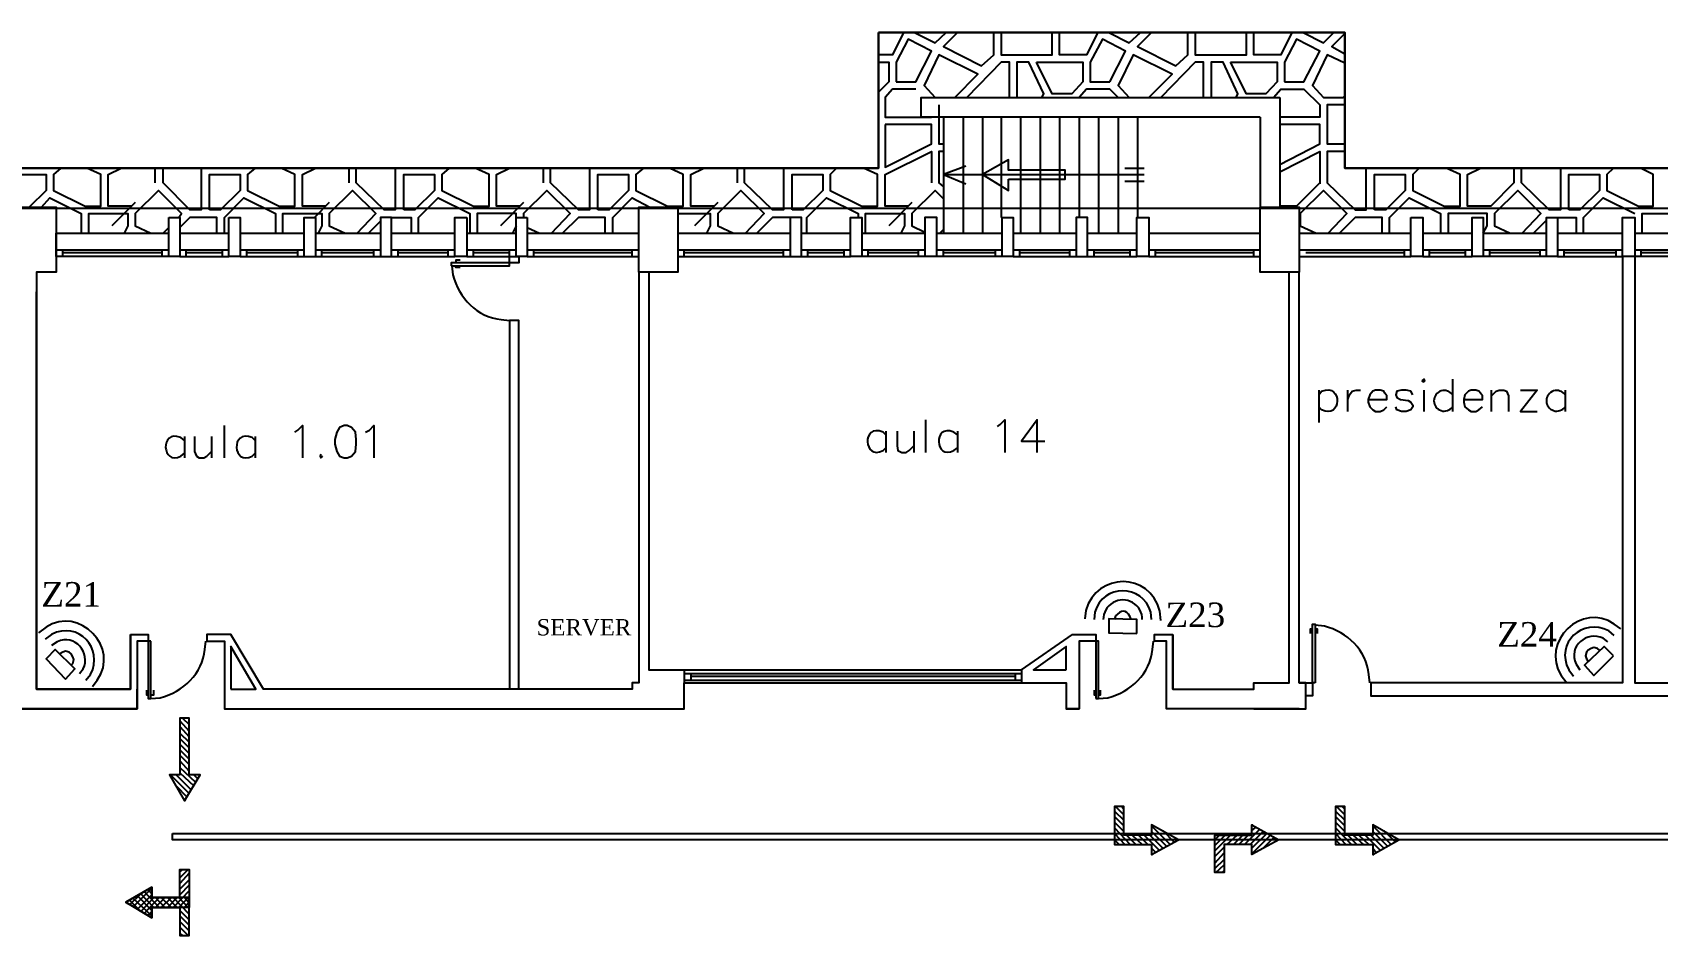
# Model space of a CAD drawing. Header units: millimetres. Extents: x 2592 to 5194, y 1172 to 2359.
# Drawn here: x 2596.151 to 2597.608, y 1181.757 to 1182.567 of the extents above; entities that cross this region are included whole.
import ezdxf

# ---------------------------------------------------------------- set-up
doc = ezdxf.new("R2010")
doc.units = ezdxf.units.MM
doc.layers.add('PDF _Geometria', color=7, linetype='Continuous')
doc.layers.add('PDF _Testo', color=7, linetype='Continuous')
doc.styles.add('PDF Times New Roman', font='times.ttf')

msp = doc.modelspace()

# ---------------------------------------------------------------- linework, layer by layer
msp.add_line((2595.3128, 1182.4099), (2599.5128, 1182.4099))
at = {"layer": 'PDF _Geometria', "color": 8, "lineweight": 25, "true_color": 0x808080}
for points in [[(2596.9094, 1182.5674), (2597.3278, 1182.5674), (2596.9094, 1182.5674)], [(2596.9094, 1182.5674), (2596.9094, 1182.4457), (2596.9094, 1182.5674)], [(2596.9319, 1182.5674), (2596.9219, 1182.5474), (2596.9094, 1182.5474)], [(2596.9419, 1182.5674), (2596.9603, 1182.5582), (2596.9703, 1182.5674)], [(2596.9803, 1182.5674), (2596.9678, 1182.5549), (2597.0019, 1182.5374), (2597.0128, 1182.5474), (2597.0128, 1182.5674)], [(2597.0194, 1182.5674), (2597.0194, 1182.5474), (2597.0653, 1182.5474), (2597.0653, 1182.5674)], [(2597.1061, 1182.5674), (2597.0961, 1182.5474), (2597.0719, 1182.5474), (2597.0719, 1182.5674)], [(2597.1161, 1182.5674), (2597.1344, 1182.5582), (2597.1444, 1182.5674)], [(2597.1544, 1182.5674), (2597.1419, 1182.5549), (2597.1761, 1182.5374), (2597.1869, 1182.5474), (2597.1869, 1182.5674)], [(2597.1936, 1182.5674), (2597.1936, 1182.5474), (2597.2394, 1182.5474), (2597.2394, 1182.5674)], [(2597.2803, 1182.5674), (2597.2703, 1182.5474), (2597.2461, 1182.5474), (2597.2461, 1182.5674)], [(2597.2903, 1182.5674), (2597.3086, 1182.5582), (2597.3178, 1182.5674)], [(2597.3278, 1182.5665), (2597.3161, 1182.5549), (2597.3278, 1182.5482)], [(2597.3278, 1182.5674), (2597.3278, 1182.4457), (2597.3278, 1182.5674)], [(2596.9778, 1182.509), (2596.9986, 1182.5299), (2596.9636, 1182.5474), (2596.9503, 1182.5199), (2596.9603, 1182.509), (2596.9678, 1182.509)], [(2597.1519, 1182.509), (2597.1728, 1182.5299), (2597.1378, 1182.5474), (2597.1244, 1182.5199), (2597.1344, 1182.509)], [(2597.3278, 1182.5399), (2597.3119, 1182.5474), (2597.2986, 1182.5199), (2597.3086, 1182.509), (2597.3261, 1182.509), (2597.3278, 1182.5107)], [(2596.9094, 1182.5407), (2596.9186, 1182.5407), (2596.9186, 1182.5232), (2596.9094, 1182.514)], [(2597.0269, 1182.509), (2597.0269, 1182.5407), (2597.0194, 1182.5407), (2596.9886, 1182.509)], [(2597.0561, 1182.509), (2597.0578, 1182.5124), (2597.0444, 1182.5407), (2597.0336, 1182.5407), (2597.0336, 1182.509)], [(2597.2011, 1182.509), (2597.2011, 1182.5407), (2597.1936, 1182.5407), (2597.1628, 1182.509)], [(2597.2303, 1182.509), (2597.2319, 1182.5124), (2597.2186, 1182.5407), (2597.2078, 1182.5407), (2597.2078, 1182.509)], [(2596.9428, 1182.5165), (2596.9219, 1182.5165), (2596.9153, 1182.509), (2596.9153, 1182.4915), (2596.9569, 1182.4915)], [(2597.1244, 1182.509), (2597.1169, 1182.5165), (2597.0961, 1182.5165), (2597.0894, 1182.509)], [(2597.2636, 1182.509), (2597.2703, 1182.5165), (2597.2911, 1182.5165), (2597.3053, 1182.5024), (2597.3053, 1182.4915), (2597.2694, 1182.4915)], [(2597.2519, 1182.4915), (2596.9478, 1182.4915), (2596.9478, 1182.509), (2597.2694, 1182.509)], [(2596.9636, 1182.5024), (2596.9636, 1182.4674), (2596.9678, 1182.4674)], [(2597.3278, 1182.5024), (2597.3119, 1182.5024), (2597.3119, 1182.4674), (2597.3278, 1182.4674)], [(2597.2694, 1182.449), (2597.3053, 1182.4674), (2597.3053, 1182.4849), (2597.2694, 1182.4849)], [(2596.9361, 1182.4115), (2596.9153, 1182.4115), (2596.9153, 1182.4399), (2596.9569, 1182.4607), (2596.9569, 1182.4324)], [(2596.9678, 1182.4607), (2596.9636, 1182.4607), (2596.9636, 1182.4324), (2596.9678, 1182.429)], [(2597.2694, 1182.4424), (2597.3053, 1182.4607), (2597.3053, 1182.4332)], [(2597.3278, 1182.4607), (2597.3119, 1182.4607), (2597.3119, 1182.4324), (2597.3369, 1182.4082), (2597.3469, 1182.4082), (2597.3469, 1182.4457)], [(2596.0153, 1182.4457), (2596.9094, 1182.4457), (2596.0153, 1182.4457)], [(2596.1761, 1182.4457), (2596.1694, 1182.4399), (2596.1694, 1182.4257), (2596.1978, 1182.4115), (2596.2119, 1182.4115), (2596.2119, 1182.4399), (2596.1994, 1182.4457)], [(2596.2394, 1182.4115), (2596.2186, 1182.4115), (2596.2186, 1182.4399), (2596.2303, 1182.4457)], [(2596.2603, 1182.4457), (2596.2603, 1182.4324)], [(2596.3019, 1182.4457), (2596.3019, 1182.4082), (2596.2919, 1182.4082), (2596.2678, 1182.4324), (2596.2678, 1182.4457)], [(2596.3503, 1182.4457), (2596.3436, 1182.4399), (2596.3436, 1182.4257), (2596.3719, 1182.4115), (2596.3861, 1182.4115), (2596.3861, 1182.4399), (2596.3736, 1182.4457)], [(2596.4136, 1182.4115), (2596.3928, 1182.4115), (2596.3928, 1182.4399), (2596.4044, 1182.4457)], [(2596.4344, 1182.4457), (2596.4344, 1182.4324)], [(2596.4761, 1182.4457), (2596.4761, 1182.4082), (2596.4661, 1182.4082), (2596.4411, 1182.4324), (2596.4411, 1182.4457)], [(2596.5244, 1182.4457), (2596.5178, 1182.4399), (2596.5178, 1182.4257), (2596.5461, 1182.4115), (2596.5603, 1182.4115), (2596.5603, 1182.4399), (2596.5478, 1182.4457)], [(2596.5878, 1182.4115), (2596.5669, 1182.4115), (2596.5669, 1182.4399), (2596.5786, 1182.4457)], [(2596.6086, 1182.4457), (2596.6086, 1182.4324)], [(2596.6503, 1182.4457), (2596.6503, 1182.4082), (2596.6403, 1182.4082), (2596.6153, 1182.4324), (2596.6153, 1182.4457)], [(2596.6986, 1182.4457), (2596.6919, 1182.4399), (2596.6919, 1182.4257), (2596.7203, 1182.4115), (2596.7344, 1182.4115), (2596.7344, 1182.4399), (2596.7219, 1182.4457)], [(2596.7619, 1182.4115), (2596.7411, 1182.4115), (2596.7411, 1182.4399), (2596.7528, 1182.4457)], [(2596.7828, 1182.4457), (2596.7828, 1182.4324)], [(2596.8244, 1182.4457), (2596.8244, 1182.4082), (2596.8144, 1182.4082), (2596.7894, 1182.4324), (2596.7894, 1182.4457)], [(2596.8719, 1182.4457), (2596.8661, 1182.4399), (2596.8661, 1182.4257), (2596.8944, 1182.4115), (2596.9086, 1182.4115), (2596.9086, 1182.4399), (2596.8961, 1182.4457)], [(2597.3278, 1182.4457), (2597.8444, 1182.4457), (2597.3278, 1182.4457)], [(2597.3944, 1182.4457), (2597.3886, 1182.4399), (2597.3886, 1182.4257), (2597.4169, 1182.4115), (2597.4311, 1182.4115), (2597.4311, 1182.4399), (2597.4186, 1182.4457)], [(2597.4794, 1182.4457), (2597.4794, 1182.4324), (2597.4586, 1182.4115), (2597.4378, 1182.4115), (2597.4378, 1182.4399), (2597.4494, 1182.4457)], [(2597.5211, 1182.4457), (2597.5211, 1182.4082), (2597.5111, 1182.4082), (2597.4861, 1182.4324), (2597.4861, 1182.4457)], [(2597.5686, 1182.4457), (2597.5628, 1182.4399), (2597.5628, 1182.4257), (2597.5911, 1182.4115), (2597.6044, 1182.4115), (2597.6044, 1182.4399), (2597.5928, 1182.4457)], [(2596.1353, 1182.4082), (2596.1353, 1182.4399), (2596.1628, 1182.4399), (2596.1628, 1182.4257), (2596.1478, 1182.4107)], [(2597.3053, 1182.4324), (2597.2836, 1182.4107)], [(2596.1586, 1182.4107), (2596.1661, 1182.419), (2596.1944, 1182.4049), (2596.1944, 1182.3874)], [(2596.2428, 1182.4149), (2596.2219, 1182.394)], [(2596.2819, 1182.4015), (2596.2844, 1182.4049), (2596.2636, 1182.4257), (2596.2428, 1182.4049), (2596.2428, 1182.394), (2596.2569, 1182.3874)], [(2596.3228, 1182.3874), (2596.3228, 1182.4015), (2596.3403, 1182.419), (2596.3686, 1182.4049), (2596.3686, 1182.3874)], [(2596.4169, 1182.4149), (2596.4036, 1182.4015)], [(2596.4419, 1182.3874), (2596.4586, 1182.4049), (2596.4378, 1182.4257), (2596.4169, 1182.4049), (2596.4169, 1182.394), (2596.4311, 1182.3874)], [(2596.4969, 1182.3874), (2596.4969, 1182.4015), (2596.5144, 1182.419), (2596.5428, 1182.4049), (2596.5428, 1182.3874)], [(2596.5911, 1182.4149), (2596.5703, 1182.394)], [(2596.6161, 1182.3874), (2596.6328, 1182.4049), (2596.6119, 1182.4257), (2596.5911, 1182.4049), (2596.5911, 1182.4015)], [(2596.6711, 1182.3874), (2596.6711, 1182.4015), (2596.6886, 1182.419), (2596.7044, 1182.4107)], [(2596.7653, 1182.4149), (2596.7444, 1182.394)], [(2596.7903, 1182.3874), (2596.8069, 1182.4049), (2596.7861, 1182.4257), (2596.7653, 1182.4049), (2596.7653, 1182.394), (2596.7794, 1182.3874)], [(2596.8453, 1182.3874), (2596.8453, 1182.4015), (2596.8628, 1182.419), (2596.8911, 1182.4049), (2596.8911, 1182.4015)], [(2596.9394, 1182.4149), (2596.9186, 1182.394)], [(2596.9678, 1182.4182), (2596.9603, 1182.4257), (2596.9394, 1182.4049), (2596.9394, 1182.394), (2596.9511, 1182.3882)], [(2597.2844, 1182.4115), (2597.2694, 1182.4115)], [(2597.3128, 1182.3874), (2597.3294, 1182.4049), (2597.3086, 1182.4257), (2597.2878, 1182.4049), (2597.2878, 1182.394), (2597.3019, 1182.3874)], [(2597.3678, 1182.3874), (2597.3678, 1182.4015), (2597.3853, 1182.419), (2597.4136, 1182.4049), (2597.4136, 1182.3874)], [(2597.4869, 1182.3874), (2597.5036, 1182.4049), (2597.4828, 1182.4257), (2597.4619, 1182.4049), (2597.4619, 1182.394), (2597.4761, 1182.3874)], [(2597.5419, 1182.3874), (2597.5419, 1182.4015), (2597.5594, 1182.419), (2597.5878, 1182.4049)], [(2596.2011, 1182.3874), (2596.2011, 1182.4049), (2596.2361, 1182.4049), (2596.2361, 1182.394), (2596.2328, 1182.3874)], [(2596.3161, 1182.3874), (2596.3161, 1182.4015), (2596.2919, 1182.4015), (2596.2828, 1182.3924)], [(2596.3753, 1182.3874), (2596.3753, 1182.4049), (2596.4103, 1182.4049), (2596.4103, 1182.394), (2596.4069, 1182.3874)], [(2596.4628, 1182.3982), (2596.4519, 1182.3874)], [(2596.4728, 1182.4015), (2596.4903, 1182.4015), (2596.4903, 1182.3874)], [(2596.5844, 1182.4015), (2596.5844, 1182.4049), (2596.5494, 1182.4049), (2596.5494, 1182.3874)], [(2596.6644, 1182.3874), (2596.6644, 1182.4015), (2596.6403, 1182.4015), (2596.6261, 1182.3874)], [(2596.7294, 1182.4049), (2596.7586, 1182.4049), (2596.7586, 1182.394), (2596.7553, 1182.3874)], [(2596.8303, 1182.4015), (2596.8144, 1182.4015), (2596.8003, 1182.3874)], [(2596.8978, 1182.3874), (2596.8978, 1182.4049), (2596.9328, 1182.4049), (2596.9328, 1182.394), (2596.9294, 1182.3874)], [(2597.3611, 1182.3874), (2597.3611, 1182.4015), (2597.3369, 1182.4015), (2597.3228, 1182.3874)], [(2597.4519, 1182.3874), (2597.4553, 1182.394), (2597.4553, 1182.4049), (2597.4203, 1182.4049), (2597.4203, 1182.3874)], [(2597.5086, 1182.399), (2597.4969, 1182.3874)], [(2597.5186, 1182.4015), (2597.5353, 1182.4015), (2597.5353, 1182.3874)], [(2597.5944, 1182.3874), (2597.5944, 1182.4049), (2597.6294, 1182.4049), (2597.6294, 1182.394), (2597.6261, 1182.3874)], [(2596.2728, 1182.3924), (2596.2678, 1182.3874)], [(2596.5844, 1182.394), (2596.5811, 1182.3874)], [(2596.5944, 1182.3924), (2596.6053, 1182.3874)], [(2596.9619, 1182.3874), (2597.0203, 1182.3874)]]:
    msp.add_lwpolyline(points, dxfattribs=at)
for points in [[(2596.9253, 1182.5232), (2596.9428, 1182.5232), (2596.9569, 1182.5507), (2596.9361, 1182.5615), (2596.9253, 1182.5407)], [(2597.1169, 1182.5232), (2597.1311, 1182.5507), (2597.1103, 1182.5615), (2597.0994, 1182.5407), (2597.0994, 1182.5232)], [(2597.2736, 1182.5232), (2597.2911, 1182.5232), (2597.3053, 1182.5507), (2597.2844, 1182.5615), (2597.2736, 1182.5407)], [(2597.0511, 1182.5407), (2597.0928, 1182.5407), (2597.0928, 1182.5232), (2597.0828, 1182.5124), (2597.0653, 1182.5124)], [(2597.2253, 1182.5407), (2597.2669, 1182.5407), (2597.2669, 1182.5232), (2597.2569, 1182.5124), (2597.2394, 1182.5124)], [(2596.9153, 1182.4849), (2596.9153, 1182.4465), (2596.9569, 1182.4674), (2596.9569, 1182.4849)], [(2596.3094, 1182.4082), (2596.3094, 1182.4399), (2596.3369, 1182.4399), (2596.3369, 1182.4257), (2596.3194, 1182.4082)], [(2596.4836, 1182.4082), (2596.4836, 1182.4399), (2596.5111, 1182.4399), (2596.5111, 1182.4257), (2596.4936, 1182.4082)], [(2596.6578, 1182.4082), (2596.6578, 1182.4399), (2596.6853, 1182.4399), (2596.6853, 1182.4257), (2596.6678, 1182.4082)], [(2596.8319, 1182.4082), (2596.8319, 1182.4399), (2596.8594, 1182.4399), (2596.8594, 1182.4257), (2596.8419, 1182.4082)], [(2597.3544, 1182.4082), (2597.3544, 1182.4399), (2597.3819, 1182.4399), (2597.3819, 1182.4257), (2597.3644, 1182.4082)], [(2597.5286, 1182.4082), (2597.5286, 1182.4399), (2597.5561, 1182.4399), (2597.5561, 1182.4257), (2597.5386, 1182.4082)]]:
    msp.add_lwpolyline(points, close=True, dxfattribs=at)
at = {"layer": 'PDF _Geometria', "lineweight": 25}
for points in [[(2597.2694, 1182.509), (2597.2694, 1182.4107)], [(2596.9678, 1182.4915), (2596.9678, 1182.3874)], [(2596.9853, 1182.4915), (2596.9853, 1182.3874)], [(2597.0028, 1182.4915), (2597.0028, 1182.3874)], [(2597.0194, 1182.4915), (2597.0194, 1182.4015)], [(2597.0369, 1182.4915), (2597.0369, 1182.3874)], [(2597.0544, 1182.4915), (2597.0544, 1182.3874)], [(2597.0719, 1182.4915), (2597.0719, 1182.3874)], [(2597.0894, 1182.4915), (2597.0894, 1182.4015)], [(2597.1069, 1182.4915), (2597.1069, 1182.3874)], [(2597.1244, 1182.4915), (2597.1244, 1182.3874)], [(2597.1419, 1182.4915), (2597.1419, 1182.4015)], [(2597.2519, 1182.4915), (2597.2519, 1182.4107), (2597.2869, 1182.4107), (2597.2869, 1182.3524), (2597.2519, 1182.3524), (2597.2519, 1182.4107)], [(2596.9878, 1182.4474), (2596.9678, 1182.4399), (2597.1478, 1182.4399)], [(2597.1303, 1182.4457), (2597.1478, 1182.4457)], [(2596.9678, 1182.4399), (2596.9878, 1182.4315)], [(2597.1303, 1182.434), (2597.1478, 1182.434)], [(2596.1378, 1182.3665), (2596.1378, 1182.4107), (2596.1719, 1182.4107), (2596.1719, 1182.3524), (2596.1544, 1182.3524), (2596.1544, 1181.9782), (2596.1544, 1182.3349)], [(2596.6944, 1182.3524), (2596.6944, 1182.4107), (2596.7294, 1182.4107), (2596.7294, 1182.3524), (2596.6944, 1182.3524), (2596.6944, 1181.984), (2596.6886, 1181.984), (2596.6886, 1181.9782), (2596.3578, 1181.9782), (2596.3286, 1182.0274), (2596.3069, 1182.0274), (2596.3069, 1182.0215), (2596.3228, 1182.0215), (2596.3228, 1181.9782), (2596.3228, 1181.9607), (2596.7294, 1181.9607)], [(2596.3944, 1182.3665), (2596.3944, 1182.4015), (2596.4044, 1182.4015), (2596.4044, 1182.3665)], [(2596.4728, 1182.3665), (2596.4728, 1182.4015), (2596.4628, 1182.4015), (2596.4628, 1182.3665)], [(2596.7294, 1182.3665), (2596.8303, 1182.3665), (2596.8403, 1182.3665), (2596.8403, 1182.4015), (2596.8303, 1182.4015), (2596.8303, 1182.3665)], [(2597.0203, 1182.3665), (2597.0203, 1182.4015), (2597.0303, 1182.4015), (2597.0303, 1182.3665), (2596.9619, 1182.3665), (2596.9619, 1182.4015), (2596.9511, 1182.4015), (2596.9511, 1182.3665), (2596.8844, 1182.3665), (2596.8844, 1182.4015), (2596.8944, 1182.4015), (2596.8944, 1182.3665)], [(2597.0969, 1182.3665), (2597.0969, 1182.4015), (2597.0869, 1182.4015), (2597.0869, 1182.3665), (2597.0969, 1182.3665), (2597.1411, 1182.3665), (2597.1411, 1182.4015), (2597.1519, 1182.4015), (2597.1519, 1182.3665), (2597.1411, 1182.3665)], [(2597.5086, 1182.3665), (2597.5086, 1182.4015), (2597.5186, 1182.4015), (2597.5186, 1182.3665), (2597.4519, 1182.3665), (2597.4419, 1182.3665), (2597.4419, 1182.4015), (2597.4519, 1182.4015), (2597.4519, 1182.3665)], [(2597.5186, 1182.3665), (2597.5769, 1182.3665), (2597.5769, 1182.4015), (2597.5878, 1182.4015), (2597.5878, 1182.3665), (2597.5878, 1181.984), (2597.6469, 1181.984), (2597.6469, 1181.9607), (2597.6353, 1181.9607), (2597.6469, 1181.9607)], [(2596.2728, 1182.3665), (2596.1719, 1182.3665), (2596.1719, 1182.3874), (2596.2728, 1182.3874)], [(2596.2828, 1182.3874), (2596.3269, 1182.3874)], [(2596.3369, 1182.3874), (2596.3944, 1182.3874)], [(2596.4044, 1182.3874), (2596.4628, 1182.3874)], [(2596.4728, 1182.3874), (2596.5294, 1182.3874)], [(2596.5403, 1182.3874), (2596.5844, 1182.3874)], [(2596.5944, 1182.3874), (2596.6944, 1182.3874)], [(2596.7294, 1182.3874), (2596.8303, 1182.3874)], [(2596.8403, 1182.3874), (2596.8844, 1182.3874)], [(2596.8944, 1182.3874), (2596.9511, 1182.3874)], [(2597.0303, 1182.3874), (2597.0869, 1182.3874)], [(2597.0969, 1182.3874), (2597.1411, 1182.3874)], [(2597.1519, 1182.3874), (2597.2519, 1182.3874)], [(2597.2869, 1182.3874), (2597.3869, 1182.3874)], [(2597.3978, 1182.3874), (2597.4419, 1182.3874)], [(2597.4519, 1182.3874), (2597.5086, 1182.3874)], [(2597.5186, 1182.3874), (2597.5769, 1182.3874)], [(2597.5878, 1182.3874), (2597.6444, 1182.3874)], [(2596.1719, 1182.3724), (2596.2728, 1182.3724)], [(2596.1778, 1182.3665), (2596.1778, 1182.3724)], [(2596.1778, 1182.3699), (2596.2669, 1182.3699)], [(2596.2669, 1182.3665), (2596.2669, 1182.3724)], [(2596.2828, 1182.3724), (2596.3269, 1182.3724)], [(2596.2886, 1182.3665), (2596.2886, 1182.3724)], [(2596.2886, 1182.3699), (2596.3211, 1182.3699)], [(2596.3211, 1182.3665), (2596.3211, 1182.3724)], [(2596.3369, 1182.3724), (2596.3944, 1182.3724)], [(2596.3428, 1182.3665), (2596.3428, 1182.3724)], [(2596.3428, 1182.3699), (2596.3886, 1182.3699)], [(2596.3886, 1182.3665), (2596.3886, 1182.3724)], [(2596.4044, 1182.3724), (2596.4628, 1182.3724)], [(2596.4103, 1182.3665), (2596.4103, 1182.3724)], [(2596.4103, 1182.3699), (2596.4569, 1182.3699)], [(2596.4569, 1182.3665), (2596.4569, 1182.3724)], [(2596.4728, 1182.3724), (2596.5294, 1182.3724)], [(2596.4786, 1182.3665), (2596.4786, 1182.3724)], [(2596.4786, 1182.3699), (2596.5236, 1182.3699)], [(2596.5236, 1182.3665), (2596.5236, 1182.3724)], [(2596.5403, 1182.3724), (2596.5844, 1182.3724)], [(2596.5461, 1182.3665), (2596.5461, 1182.3724)], [(2596.5461, 1182.3699), (2596.5786, 1182.3699)], [(2596.5786, 1182.3665), (2596.5869, 1182.3665), (2596.5869, 1182.3607), (2596.5786, 1182.3607), (2596.5786, 1182.3665), (2596.5786, 1182.3724)], [(2596.5944, 1182.3724), (2596.6944, 1182.3724)], [(2596.6003, 1182.3665), (2596.6003, 1182.3724)], [(2596.6003, 1182.3699), (2596.6886, 1182.3699)], [(2596.6886, 1182.3665), (2596.6886, 1182.3724)], [(2596.7294, 1182.3724), (2596.8303, 1182.3724)], [(2596.7353, 1182.3665), (2596.7353, 1182.3724)], [(2596.7353, 1182.3699), (2596.8244, 1182.3699)], [(2596.8244, 1182.3665), (2596.8244, 1182.3724)], [(2596.8403, 1182.3724), (2596.8844, 1182.3724)], [(2596.8461, 1182.3665), (2596.8461, 1182.3724)], [(2596.8461, 1182.3699), (2596.8786, 1182.3699)], [(2596.8786, 1182.3665), (2596.8786, 1182.3724)], [(2596.8944, 1182.3724), (2596.9511, 1182.3724)], [(2596.9003, 1182.3665), (2596.9003, 1182.3724)], [(2596.9003, 1182.3699), (2596.9453, 1182.3699)], [(2596.9453, 1182.3665), (2596.9453, 1182.3724)], [(2596.9619, 1182.3724), (2597.0203, 1182.3724)], [(2596.9678, 1182.3665), (2596.9678, 1182.3724)], [(2596.9678, 1182.3699), (2597.0144, 1182.3699)], [(2597.0144, 1182.3665), (2597.0144, 1182.3724)], [(2597.0303, 1182.3724), (2597.0869, 1182.3724)], [(2597.0361, 1182.3665), (2597.0361, 1182.3724)], [(2597.0361, 1182.3699), (2597.0811, 1182.3699)], [(2597.0811, 1182.3665), (2597.0811, 1182.3724)], [(2597.0969, 1182.3724), (2597.1411, 1182.3724)], [(2597.1028, 1182.3665), (2597.1028, 1182.3724)], [(2597.1028, 1182.3699), (2597.1353, 1182.3699)], [(2597.1353, 1182.3665), (2597.1353, 1182.3724)], [(2597.1519, 1182.3724), (2597.2519, 1182.3724)], [(2597.1578, 1182.3665), (2597.1578, 1182.3724)], [(2597.1578, 1182.3699), (2597.2461, 1182.3699)], [(2597.2461, 1182.3665), (2597.2461, 1182.3724)], [(2597.2869, 1182.3724), (2597.3869, 1182.3724)], [(2597.2928, 1182.3699), (2597.3811, 1182.3699)], [(2597.3811, 1182.3665), (2597.3811, 1182.3724)], [(2597.3978, 1182.3724), (2597.4419, 1182.3724)], [(2597.4036, 1182.3665), (2597.4036, 1182.3724)], [(2597.4036, 1182.3699), (2597.4361, 1182.3699)], [(2597.4361, 1182.3665), (2597.4361, 1182.3724)], [(2597.4519, 1182.3724), (2597.5086, 1182.3724)], [(2597.4578, 1182.3665), (2597.4578, 1182.3724)], [(2597.4578, 1182.3699), (2597.5028, 1182.3699)], [(2597.5028, 1182.3665), (2597.5028, 1182.3724)], [(2597.5186, 1182.3724), (2597.5769, 1182.3724)], [(2597.5244, 1182.3665), (2597.5244, 1182.3724)], [(2597.5244, 1182.3699), (2597.5711, 1182.3699)], [(2597.5711, 1182.3665), (2597.5711, 1182.3724)], [(2597.5878, 1182.3724), (2597.6444, 1182.3724)], [(2597.5936, 1182.3665), (2597.5936, 1182.3724)], [(2597.5936, 1182.3699), (2597.6386, 1182.3699)], [(2596.2828, 1182.3665), (2596.3269, 1182.3665)], [(2596.3369, 1182.3665), (2596.3944, 1182.3665), (2596.4044, 1182.3665), (2596.4628, 1182.3665), (2596.4728, 1182.3665), (2596.5294, 1182.3665)], [(2596.5403, 1182.3665), (2596.5844, 1182.3665)], [(2596.5944, 1182.3665), (2596.6944, 1182.3665)], [(2596.8403, 1182.3665), (2596.8844, 1182.3665)], [(2596.9619, 1182.3665), (2596.9511, 1182.3665)], [(2597.0303, 1182.3665), (2597.0869, 1182.3665)], [(2597.1519, 1182.3665), (2597.2519, 1182.3665)], [(2597.2869, 1182.3665), (2597.3869, 1182.3665)], [(2597.6444, 1182.3665), (2597.5878, 1182.3665), (2597.5769, 1182.3665), (2597.5769, 1181.984), (2597.3511, 1181.984), (2597.3511, 1181.9724), (2597.6353, 1181.9724), (2597.6353, 1181.9607)], [(2597.3978, 1182.3665), (2597.4419, 1182.3665)], [(2596.7036, 1182.3524), (2596.7036, 1181.9957), (2597.0378, 1181.9957), (2597.0378, 1181.984)], [(2597.1736, 1181.9782), (2597.2461, 1181.9782), (2597.2461, 1181.984), (2597.2778, 1181.984), (2597.2778, 1182.3524)], [(2597.2461, 1181.9607), (2597.2928, 1181.9607), (2597.2928, 1181.984), (2597.2869, 1181.984), (2597.2869, 1182.3524)], [(2596.5869, 1181.9782), (2596.5869, 1182.309), (2596.5786, 1182.309), (2596.5786, 1181.9782)], [(2597.4244, 1182.2565), (2597.4244, 1182.2274)], [(2597.3044, 1182.2465), (2597.3044, 1182.2174)], [(2597.3044, 1182.2424), (2597.3069, 1182.2457)], [(2597.3303, 1182.2274), (2597.3303, 1182.2465)], [(2597.3303, 1182.2382), (2597.3319, 1182.2424), (2597.3344, 1182.2457), (2597.3378, 1182.2465), (2597.3419, 1182.2465)], [(2597.3486, 1182.2382), (2597.3653, 1182.2382), (2597.3653, 1182.2415), (2597.3636, 1182.244), (2597.3628, 1182.2457), (2597.3594, 1182.2465), (2597.3553, 1182.2465), (2597.3528, 1182.2457), (2597.3503, 1182.2424), (2597.3486, 1182.2382), (2597.3486, 1182.2357), (2597.3503, 1182.2315), (2597.3528, 1182.229), (2597.3553, 1182.2274), (2597.3594, 1182.2274), (2597.3628, 1182.229), (2597.3653, 1182.2315)], [(2597.3886, 1182.2424), (2597.3869, 1182.2457), (2597.3828, 1182.2465), (2597.3786, 1182.2465), (2597.3744, 1182.2457), (2597.3736, 1182.2424), (2597.3744, 1182.2399), (2597.3778, 1182.2382), (2597.3844, 1182.2374), (2597.3869, 1182.2357), (2597.3886, 1182.2332), (2597.3886, 1182.2315), (2597.3869, 1182.229), (2597.3828, 1182.2274), (2597.3786, 1182.2274), (2597.3744, 1182.229), (2597.3736, 1182.2315)], [(2597.3986, 1182.2465), (2597.3986, 1182.2274)], [(2597.4344, 1182.2382), (2597.4511, 1182.2382), (2597.4511, 1182.2415), (2597.4494, 1182.244), (2597.4478, 1182.2457), (2597.4453, 1182.2465), (2597.4411, 1182.2465), (2597.4386, 1182.2457), (2597.4353, 1182.2424), (2597.4344, 1182.2382), (2597.4344, 1182.2357), (2597.4353, 1182.2315), (2597.4386, 1182.229), (2597.4411, 1182.2274), (2597.4453, 1182.2274), (2597.4478, 1182.229), (2597.4511, 1182.2315)], [(2597.4594, 1182.2274), (2597.4594, 1182.2465)], [(2597.4594, 1182.2415), (2597.4636, 1182.2457), (2597.4661, 1182.2465), (2597.4703, 1182.2465), (2597.4728, 1182.2457), (2597.4744, 1182.2415), (2597.4744, 1182.2274)], [(2597.4853, 1182.2465), (2597.5003, 1182.2465), (2597.4853, 1182.2274), (2597.5003, 1182.2274)], [(2597.5253, 1182.2465), (2597.5253, 1182.2274)], [(2597.3069, 1182.229), (2597.3044, 1182.2315)], [(2596.3228, 1182.1857), (2596.3228, 1182.2149)], [(2596.3861, 1182.209), (2596.3886, 1182.2107), (2596.3928, 1182.2149), (2596.3928, 1182.1857)], [(2596.4494, 1182.209), (2596.4528, 1182.2107), (2596.4569, 1182.2149), (2596.4569, 1182.1857)], [(2596.9161, 1182.2065), (2596.9136, 1182.209)], [(2596.9161, 1182.2099), (2596.9161, 1182.1907)], [(2596.9261, 1182.2099), (2596.9261, 1182.1965), (2596.9269, 1182.1924), (2596.9303, 1182.1907), (2596.9344, 1182.1907), (2596.9369, 1182.1924), (2596.9411, 1182.1965)], [(2596.9411, 1182.2099), (2596.9411, 1182.1907)], [(2596.9519, 1182.1907), (2596.9519, 1182.2199)], [(2596.9803, 1182.2065), (2596.9769, 1182.209)], [(2596.9803, 1182.2099), (2596.9803, 1182.1907)], [(2597.0161, 1182.214), (2597.0186, 1182.2157), (2597.0228, 1182.2199), (2597.0228, 1182.1907)], [(2597.0519, 1182.1907), (2597.0519, 1182.2199), (2597.0378, 1182.2007), (2597.0586, 1182.2007)], [(2596.2869, 1182.2015), (2596.2836, 1182.204)], [(2596.2869, 1182.2049), (2596.2869, 1182.1857)], [(2596.2961, 1182.2049), (2596.2961, 1182.1915), (2596.2978, 1182.1874), (2596.3003, 1182.1857), (2596.3044, 1182.1857), (2596.3069, 1182.1874), (2596.3111, 1182.1915)], [(2596.3111, 1182.2049), (2596.3111, 1182.1857)], [(2596.3503, 1182.2015), (2596.3478, 1182.204)], [(2596.3503, 1182.2049), (2596.3503, 1182.1857)], [(2596.9136, 1182.1924), (2596.9161, 1182.1949)], [(2596.9769, 1182.1924), (2596.9803, 1182.1949)], [(2596.2836, 1182.1874), (2596.2869, 1182.1899)], [(2596.3478, 1182.1874), (2596.3503, 1182.1899)], [(2596.4094, 1182.189), (2596.4086, 1182.1874), (2596.4094, 1182.1857), (2596.4111, 1182.1874)], [(2596.2386, 1182.0274), (2596.2544, 1182.0274), (2596.2544, 1182.0215), (2596.2444, 1182.0215), (2596.2444, 1181.9782)], [(2596.2386, 1182.0274), (2596.2386, 1181.9782), (2596.2386, 1182.0274)], [(2597.0378, 1181.9957), (2597.0836, 1182.0274), (2597.1044, 1182.0274), (2597.1044, 1182.0215), (2597.0894, 1182.0215), (2597.0894, 1181.9607), (2597.0778, 1181.9607)], [(2597.2869, 1181.9607), (2597.1678, 1181.9607), (2597.1678, 1182.0215), (2597.1569, 1182.0215), (2597.1569, 1182.0274), (2597.1736, 1182.0274)], [(2597.1736, 1182.0274), (2597.1736, 1181.9782), (2597.1736, 1182.0274)], [(2596.7353, 1181.9957), (2596.7353, 1181.984)], [(2596.7353, 1181.9924), (2597.0378, 1181.9924)], [(2596.7411, 1181.9924), (2596.7411, 1181.9865)], [(2596.7411, 1181.9899), (2597.0319, 1181.9899)], [(2597.0319, 1181.9924), (2597.0319, 1181.9865)], [(2596.2444, 1181.9782), (2596.2444, 1181.9607), (2596.2444, 1181.9782)], [(2596.6886, 1181.9607), (2596.7353, 1181.9607), (2596.7353, 1181.984), (2597.0778, 1181.984), (2597.0778, 1181.9607), (2597.0894, 1181.9607)], [(2596.7353, 1181.9865), (2597.0378, 1181.9865)], [(2597.2869, 1181.984), (2597.2986, 1181.984), (2597.2986, 1181.9724), (2597.2928, 1181.9724)], [(2595.8186, 1181.854), (2595.8211, 1181.854), (2596.1378, 1181.854), (2596.1378, 1181.9607), (2596.2444, 1181.9607), (2596.1378, 1181.9607)]]:
    msp.add_lwpolyline(points, dxfattribs=at)
for points in [[(2597.0261, 1182.4357), (2597.0769, 1182.4357), (2597.0769, 1182.444), (2597.0261, 1182.444), (2597.0261, 1182.4532), (2597.0028, 1182.4399), (2597.0261, 1182.4257)], [(2596.2728, 1182.4015), (2596.2828, 1182.4015), (2596.2828, 1182.3665), (2596.2728, 1182.3665)], [(2596.3269, 1182.4015), (2596.3369, 1182.4015), (2596.3369, 1182.3665), (2596.3269, 1182.3665)], [(2596.5403, 1182.4015), (2596.5403, 1182.3665), (2596.5294, 1182.3665), (2596.5294, 1182.4015)], [(2596.5944, 1182.4015), (2596.5944, 1182.3665), (2596.5844, 1182.3665), (2596.5844, 1182.4015)], [(2597.3869, 1182.4015), (2597.3978, 1182.4015), (2597.3978, 1182.3665), (2597.3869, 1182.3665)], [(2597.3969, 1182.2549), (2597.3986, 1182.254), (2597.3994, 1182.2549), (2597.3986, 1182.2565)], [(2596.4303, 1182.2149), (2596.4261, 1182.2132), (2596.4236, 1182.209), (2596.4219, 1182.2024), (2596.4219, 1182.1982), (2596.4236, 1182.1915), (2596.4261, 1182.1874), (2596.4303, 1182.1857), (2596.4328, 1182.1857), (2596.4369, 1182.1874), (2596.4403, 1182.1915), (2596.4411, 1182.1982), (2596.4411, 1182.2024), (2596.4403, 1182.209), (2596.4369, 1182.2132), (2596.4328, 1182.2149)], [(2596.3286, 1181.9782), (2596.3511, 1181.9782), (2596.3286, 1182.0165)], [(2597.0778, 1181.9957), (2597.0778, 1182.0165), (2597.0486, 1181.9957)], [(2596.2386, 1181.9782), (2596.1544, 1181.9782)]]:
    msp.add_lwpolyline(points, close=True, dxfattribs=at)
at = {"layer": 'PDF _Geometria', "color": 253, "lineweight": 25, "true_color": 0x999999}
for points in [[(2597.3053, 1182.4332), (2597.3053, 1182.4324), (2597.3061, 1182.4324)], [(2596.9678, 1182.3907), (2596.9644, 1182.3874)]]:
    msp.add_lwpolyline(points, dxfattribs=at)
at = {"layer": 'PDF _Geometria', "color": 4, "lineweight": 25}
for points in [[(2596.5261, 1182.3582), (2596.5786, 1182.3582), (2596.5786, 1182.3607), (2596.5261, 1182.3607)], [(2597.3011, 1181.984), (2597.2986, 1181.984), (2597.2986, 1182.0365), (2597.3011, 1182.0365)], [(2596.2569, 1182.0215), (2596.2544, 1182.0215), (2596.2544, 1181.9699), (2596.2569, 1181.9699)], [(2597.1044, 1181.9699), (2597.1069, 1181.9699), (2597.1069, 1182.0215), (2597.1044, 1182.0215)]]:
    msp.add_lwpolyline(points, close=True, dxfattribs=at)
for points in [[(2596.5269, 1182.3582), (2596.5278, 1182.3499)], [(2596.5344, 1182.3632), (2596.5303, 1182.3632), (2596.5303, 1182.3607)], [(2596.5344, 1182.3565), (2596.5303, 1182.3565), (2596.5303, 1182.3582)], [(2596.5711, 1182.3099), (2596.5786, 1182.309)], [(2597.3094, 1182.0349), (2597.3011, 1182.0357)], [(2596.3053, 1182.014), (2596.3061, 1182.0215)], [(2597.1553, 1182.014), (2597.1561, 1182.0215)], [(2597.2969, 1182.0282), (2597.2969, 1182.0324), (2597.2986, 1182.0324)], [(2597.3011, 1182.0324), (2597.3028, 1182.0324), (2597.3028, 1182.0282)], [(2597.3503, 1181.984), (2597.3494, 1181.9915)], [(2596.2528, 1181.9774), (2596.2528, 1181.9732), (2596.2544, 1181.9732)], [(2596.2569, 1181.9732), (2596.2594, 1181.9732), (2596.2594, 1181.9774)], [(2597.1028, 1181.9774), (2597.1028, 1181.9732), (2597.1044, 1181.9732)], [(2597.1069, 1181.9732), (2597.1086, 1181.9732), (2597.1086, 1181.9774)], [(2596.2569, 1181.9699), (2596.2653, 1181.9707)], [(2597.1069, 1181.9699), (2597.1153, 1181.9707)]]:
    msp.add_lwpolyline(points, dxfattribs=at)
at = {"layer": 'PDF _Geometria', "color": 6, "lineweight": 25}
for points in [[(2597.0953, 1182.049), (2597.0944, 1182.0415)], [(2597.1036, 1182.0474), (2597.1028, 1182.0407)], [(2597.1544, 1182.0407), (2597.1536, 1182.0474)], [(2597.1628, 1182.0399), (2597.1619, 1182.0482)], [(2596.1628, 1182.034), (2596.1561, 1182.029)], [(2597.1219, 1182.044), (2597.1211, 1182.0407)], [(2597.1361, 1182.0407), (2597.1353, 1182.0432)], [(2597.5753, 1182.0324), (2597.5694, 1182.0365)], [(2596.1678, 1182.0274), (2596.1619, 1182.0232)], [(2596.1728, 1182.0207), (2596.1678, 1182.0174)], [(2597.5636, 1182.0207), (2597.5594, 1182.024)], [(2597.5694, 1182.0265), (2597.5644, 1182.0307)], [(2596.1853, 1181.9999), (2596.1869, 1182.0015), (2596.1878, 1182.0049), (2596.1869, 1182.0074), (2596.1853, 1182.0099), (2596.1836, 1182.0115), (2596.1803, 1182.0124), (2596.1778, 1182.0115), (2596.1753, 1182.0099)], [(2597.5561, 1182.0132), (2597.5544, 1182.0149), (2597.5511, 1182.0157), (2597.5486, 1182.0149), (2597.5461, 1182.0132), (2597.5444, 1182.0115), (2597.5436, 1182.0082), (2597.5444, 1182.0057), (2597.5461, 1182.0032)], [(2596.1928, 1181.9924), (2596.1961, 1181.9965)], [(2596.1986, 1181.9865), (2596.2028, 1181.9915)], [(2597.5219, 1181.9907), (2597.5269, 1181.984)], [(2597.5286, 1181.9957), (2597.5328, 1181.9899)], [(2597.5353, 1182.0007), (2597.5386, 1181.9957)], [(2596.2044, 1181.9807), (2596.2086, 1181.9865)]]:
    msp.add_lwpolyline(points, dxfattribs=at)
for points in [[(2597.1411, 1182.0282), (2597.1411, 1182.0407), (2597.1161, 1182.0415), (2597.1161, 1182.029)], [(2596.1803, 1181.9874), (2596.1886, 1181.9965), (2596.1711, 1182.014), (2596.1628, 1182.0057)], [(2597.5686, 1182.0082), (2597.5603, 1182.0165), (2597.5428, 1181.9999), (2597.5511, 1181.9907)]]:
    msp.add_lwpolyline(points, close=True, dxfattribs=at)
at = {"layer": 'PDF _Geometria', "color": 3, "lineweight": 25}
for points in [[(2596.2911, 1181.9015), (2596.2911, 1181.9524), (2596.2828, 1181.9524), (2596.2828, 1181.9015), (2596.2736, 1181.9015), (2596.2869, 1181.8782), (2596.3011, 1181.9015)], [(2597.1544, 1181.839), (2597.1544, 1181.8299), (2597.1786, 1181.8432), (2597.1544, 1181.8565), (2597.1544, 1181.8474), (2597.1294, 1181.8474), (2597.1294, 1181.8732), (2597.1211, 1181.8732), (2597.1211, 1181.839)], [(2597.3528, 1181.839), (2597.3528, 1181.8299), (2597.3761, 1181.8432), (2597.3528, 1181.8565), (2597.3528, 1181.8474), (2597.3278, 1181.8474), (2597.3278, 1181.8732), (2597.3194, 1181.8732), (2597.3194, 1181.839)], [(2596.2761, 1181.849), (2598.8303, 1181.849), (2598.8303, 1181.8432), (2596.2761, 1181.8432)], [(2597.2444, 1181.8474), (2597.2444, 1181.8565), (2597.2686, 1181.8432), (2597.2444, 1181.8299), (2597.2444, 1181.839), (2597.2194, 1181.839), (2597.2194, 1181.814), (2597.2111, 1181.814), (2597.2111, 1181.8474)], [(2596.2578, 1181.7824), (2596.2578, 1181.7732), (2596.2344, 1181.7874), (2596.2578, 1181.8007), (2596.2578, 1181.7915), (2596.2828, 1181.7915), (2596.2828, 1181.8165), (2596.2911, 1181.8165), (2596.2911, 1181.7824)], [(2596.2578, 1181.7915), (2596.2578, 1181.8007), (2596.2344, 1181.7874), (2596.2578, 1181.7732), (2596.2578, 1181.7824), (2596.2828, 1181.7824), (2596.2828, 1181.7574), (2596.2911, 1181.7574), (2596.2911, 1181.7915)]]:
    msp.add_lwpolyline(points, close=True, dxfattribs=at)
for points in [[(2596.2828, 1181.9499), (2596.2911, 1181.9407)], [(2596.2853, 1181.9524), (2596.2911, 1181.9465)], [(2596.2903, 1181.9524), (2596.2911, 1181.9515)], [(2596.2828, 1181.9449), (2596.2911, 1181.9357)], [(2596.2828, 1181.939), (2596.2911, 1181.9307)], [(2596.2828, 1181.934), (2596.2911, 1181.9257)], [(2596.2828, 1181.929), (2596.2911, 1181.9207)], [(2596.2828, 1181.924), (2596.2911, 1181.9157)], [(2596.2828, 1181.919), (2596.2911, 1181.9107)], [(2596.2744, 1181.9015), (2596.2911, 1181.8849)], [(2596.2794, 1181.9015), (2596.2928, 1181.8882)], [(2596.2828, 1181.914), (2596.2911, 1181.9049)], [(2596.2828, 1181.9082), (2596.2969, 1181.8949)], [(2596.2828, 1181.9032), (2596.2953, 1181.8915)], [(2596.2953, 1181.9015), (2596.2986, 1181.8982)], [(2596.3003, 1181.9015), (2596.3011, 1181.9015)], [(2596.2794, 1181.8915), (2596.2894, 1181.8815)], [(2596.2861, 1181.8799), (2596.2878, 1181.8782)], [(2597.1219, 1181.8732), (2597.1294, 1181.8657)], [(2597.1278, 1181.8732), (2597.1294, 1181.8707)], [(2597.3203, 1181.8732), (2597.3278, 1181.8657)], [(2597.3253, 1181.8732), (2597.3278, 1181.8707)], [(2597.1211, 1181.869), (2597.1294, 1181.8607)], [(2597.1211, 1181.864), (2597.1294, 1181.8557)], [(2597.1211, 1181.859), (2597.1294, 1181.8507)], [(2597.3194, 1181.869), (2597.3278, 1181.8607)], [(2597.3194, 1181.864), (2597.3278, 1181.8557)], [(2597.3194, 1181.859), (2597.3278, 1181.8507)], [(2597.1211, 1181.854), (2597.1353, 1181.839)], [(2597.1211, 1181.849), (2597.1303, 1181.839)], [(2597.1211, 1181.8432), (2597.1253, 1181.839)], [(2597.1319, 1181.8474), (2597.1403, 1181.839)], [(2597.1369, 1181.8474), (2597.1461, 1181.839)], [(2597.1428, 1181.8474), (2597.1511, 1181.839)], [(2597.1478, 1181.8474), (2597.1611, 1181.834)], [(2597.1528, 1181.8474), (2597.1644, 1181.8357)], [(2597.1544, 1181.8557), (2597.1711, 1181.839)], [(2597.1544, 1181.8507), (2597.1678, 1181.8374)], [(2597.1644, 1181.8515), (2597.1744, 1181.8415)], [(2597.1769, 1181.844), (2597.1778, 1181.8432)], [(2597.2111, 1181.8432), (2597.2153, 1181.8474)], [(2597.2111, 1181.8332), (2597.2253, 1181.8474)], [(2597.2111, 1181.8382), (2597.2203, 1181.8474)], [(2597.2219, 1181.839), (2597.2311, 1181.8474)], [(2597.2278, 1181.839), (2597.2361, 1181.8474)], [(2597.2328, 1181.839), (2597.2411, 1181.8474)], [(2597.2378, 1181.839), (2597.2519, 1181.8532)], [(2597.2428, 1181.839), (2597.2544, 1181.8507)], [(2597.2444, 1181.8565), (2597.2453, 1181.8565)], [(2597.2444, 1181.8515), (2597.2486, 1181.8549)], [(2597.2444, 1181.8357), (2597.2578, 1181.849)], [(2597.2444, 1181.8307), (2597.2611, 1181.8474)], [(2597.2544, 1181.8357), (2597.2644, 1181.8457)], [(2597.2669, 1181.8424), (2597.2678, 1181.8432)], [(2597.3194, 1181.854), (2597.3336, 1181.839)], [(2597.3194, 1181.849), (2597.3286, 1181.839)], [(2597.3194, 1181.8432), (2597.3236, 1181.839)], [(2597.3303, 1181.8474), (2597.3386, 1181.839)], [(2597.3353, 1181.8474), (2597.3444, 1181.839)], [(2597.3403, 1181.8474), (2597.3494, 1181.839)], [(2597.3461, 1181.8474), (2597.3594, 1181.834)], [(2597.3511, 1181.8474), (2597.3628, 1181.8357)], [(2597.3528, 1181.8557), (2597.3694, 1181.839)], [(2597.3528, 1181.8507), (2597.3661, 1181.8374)], [(2597.3628, 1181.8515), (2597.3728, 1181.8415)], [(2597.3744, 1181.844), (2597.3761, 1181.8432)], [(2597.1544, 1181.8357), (2597.1586, 1181.8315)], [(2597.1544, 1181.8299), (2597.1553, 1181.8299)], [(2597.2111, 1181.8282), (2597.2194, 1181.8365)], [(2597.2111, 1181.8224), (2597.2194, 1181.8315)], [(2597.3528, 1181.8357), (2597.3561, 1181.8315)], [(2597.3528, 1181.8299), (2597.3536, 1181.8299)], [(2596.2853, 1181.8165), (2596.2828, 1181.8149)], [(2596.2903, 1181.8165), (2596.2828, 1181.809)], [(2597.2111, 1181.8174), (2597.2194, 1181.8257)], [(2597.2119, 1181.814), (2597.2194, 1181.8207)], [(2597.2178, 1181.814), (2597.2194, 1181.8157)], [(2596.2569, 1181.8007), (2596.2578, 1181.7999), (2596.2411, 1181.7832)], [(2596.2911, 1181.8132), (2596.2828, 1181.804)], [(2596.2911, 1181.8074), (2596.2828, 1181.799)], [(2596.2911, 1181.8024), (2596.2828, 1181.794)], [(2596.2361, 1181.7882), (2596.2344, 1181.7865)], [(2596.2361, 1181.7857), (2596.2344, 1181.7874)], [(2596.2594, 1181.7824), (2596.2478, 1181.7949), (2596.2378, 1181.7849)], [(2596.2594, 1181.7915), (2596.2478, 1181.779), (2596.2378, 1181.789)], [(2596.2578, 1181.7749), (2596.2411, 1181.7907)], [(2596.2578, 1181.794), (2596.2444, 1181.7807)], [(2596.2578, 1181.7799), (2596.2444, 1181.7932)], [(2596.2644, 1181.7824), (2596.2511, 1181.7965)], [(2596.2644, 1181.7915), (2596.2511, 1181.7774)], [(2596.2578, 1181.7949), (2596.2544, 1181.7982)], [(2596.2694, 1181.7915), (2596.2611, 1181.7824)], [(2596.2694, 1181.7824), (2596.2611, 1181.7915)], [(2596.2753, 1181.7915), (2596.2661, 1181.7824)], [(2596.2753, 1181.7824), (2596.2661, 1181.7915)], [(2596.2803, 1181.7915), (2596.2719, 1181.7824)], [(2596.2803, 1181.7824), (2596.2719, 1181.7915)], [(2596.2911, 1181.7974), (2596.2769, 1181.7824)], [(2596.2911, 1181.7765), (2596.2769, 1181.7915)], [(2596.2911, 1181.7924), (2596.2819, 1181.7824)], [(2596.2911, 1181.7815), (2596.2819, 1181.7915)], [(2596.2911, 1181.7865), (2596.2869, 1181.7915)], [(2596.2911, 1181.7874), (2596.2869, 1181.7824)], [(2596.2578, 1181.779), (2596.2544, 1181.7757)], [(2596.2578, 1181.774), (2596.2569, 1181.7732)], [(2596.2911, 1181.7715), (2596.2828, 1181.7799)], [(2596.2911, 1181.7665), (2596.2828, 1181.7749)], [(2596.2911, 1181.7615), (2596.2828, 1181.7699)], [(2596.2903, 1181.7574), (2596.2828, 1181.7649)], [(2596.2853, 1181.7574), (2596.2828, 1181.759)]]:
    msp.add_lwpolyline(points, dxfattribs=at)
at = {"layer": 'PDF _Geometria', "lineweight": 25}
for centre in [(2597.4169, 1182.237), (2597.5178, 1182.237)]:
    msp.add_arc(centre, 0.00925, 35.8377, 324.1623, dxfattribs=at)
at = {"layer": 'PDF _Geometria', "color": 6, "lineweight": 25}
msp.add_arc((2597.1286, 1182.0409), 0.0175, 359.4543, 180.5457, dxfattribs=at)
at = {"layer": 'PDF _Geometria', "color": 4, "lineweight": 25}
for points in [[(2596.5278, 1182.3499), (2596.5331, 1182.3293), (2596.5493, 1182.3122), (2596.5711, 1182.3099)], [(2597.3494, 1181.9915), (2597.3471, 1182.0133), (2597.33, 1182.0296), (2597.3094, 1182.0349)], [(2596.2653, 1181.9707), (2596.2859, 1181.976), (2596.303, 1181.9923), (2596.3053, 1182.014)], [(2597.1153, 1181.9707), (2597.1359, 1181.976), (2597.153, 1181.9923), (2597.1553, 1182.014)]]:
    msp.add_open_spline(points, degree=3, dxfattribs=at)
at = {"layer": 'PDF _Geometria', "lineweight": 25}
for points in [[(2597.3069, 1182.2457), (2597.3266, 1182.2533), (2597.3246, 1182.2197), (2597.3069, 1182.229)], [(2596.2836, 1182.204), (2596.2643, 1182.2119), (2596.2669, 1182.1782), (2596.2836, 1182.1874)], [(2596.3478, 1182.204), (2596.3278, 1182.2119), (2596.3302, 1182.1781), (2596.3478, 1182.1874)], [(2596.9136, 1182.209), (2596.8937, 1182.217), (2596.8961, 1182.183), (2596.9136, 1182.1924)], [(2596.9769, 1182.209), (2596.9577, 1182.2169), (2596.9602, 1182.1832), (2596.9769, 1182.1924)]]:
    msp.add_open_spline(points, degree=3, dxfattribs=at)
at = {"layer": 'PDF _Geometria', "color": 6, "lineweight": 25}
for points in [[(2597.1619, 1182.0482), (2597.1524, 1182.084), (2597.1056, 1182.0832), (2597.0953, 1182.049)], [(2597.1536, 1182.0474), (2597.1467, 1182.0733), (2597.1103, 1182.0725), (2597.1036, 1182.0474)], [(2596.2086, 1181.9865), (2596.2297, 1182.0151), (2596.1925, 1182.0537), (2596.1628, 1182.034)], [(2597.1353, 1182.0432), (2597.1315, 1182.0503), (2597.1268, 1182.0492), (2597.1219, 1182.044)], [(2597.5694, 1182.0365), (2597.5409, 1182.0576), (2597.5023, 1182.0204), (2597.5219, 1181.9907)], [(2596.2028, 1181.9915), (2596.2149, 1182.015), (2596.1917, 1182.04), (2596.1678, 1182.0274)], [(2597.5644, 1182.0307), (2597.541, 1182.0428), (2597.5159, 1182.0197), (2597.5286, 1181.9957)], [(2596.1961, 1181.9965), (2596.2032, 1182.0108), (2596.1888, 1182.0287), (2596.1728, 1182.0207)], [(2597.5594, 1182.024), (2597.5451, 1182.0312), (2597.5273, 1182.0168), (2597.5353, 1182.0007)]]:
    msp.add_open_spline(points, degree=3, dxfattribs=at)

# ---------------------------------------------------------------- texts
at = {"layer": 'PDF _Testo', "color": 6, "char_height": 0.02201, "attachment_point": 7, "style": 'PDF Times New Roman'}
for s, insert in [('Z21', (2596.1586, 1182.0524)), ('Z23', (2597.1669, 1182.0337)), ('Z24', (2597.4644, 1182.0165))]:
    msp.add_mtext(s, dxfattribs=dict(at, insert=insert))
at = {"layer": 'PDF _Testo', "insert": (2596.6028, 1182.0262), "char_height": 0.01467, "attachment_point": 7, "style": 'PDF Times New Roman'}
msp.add_mtext('SERVER', dxfattribs=at)

doc.saveas('drawing.dxf')
